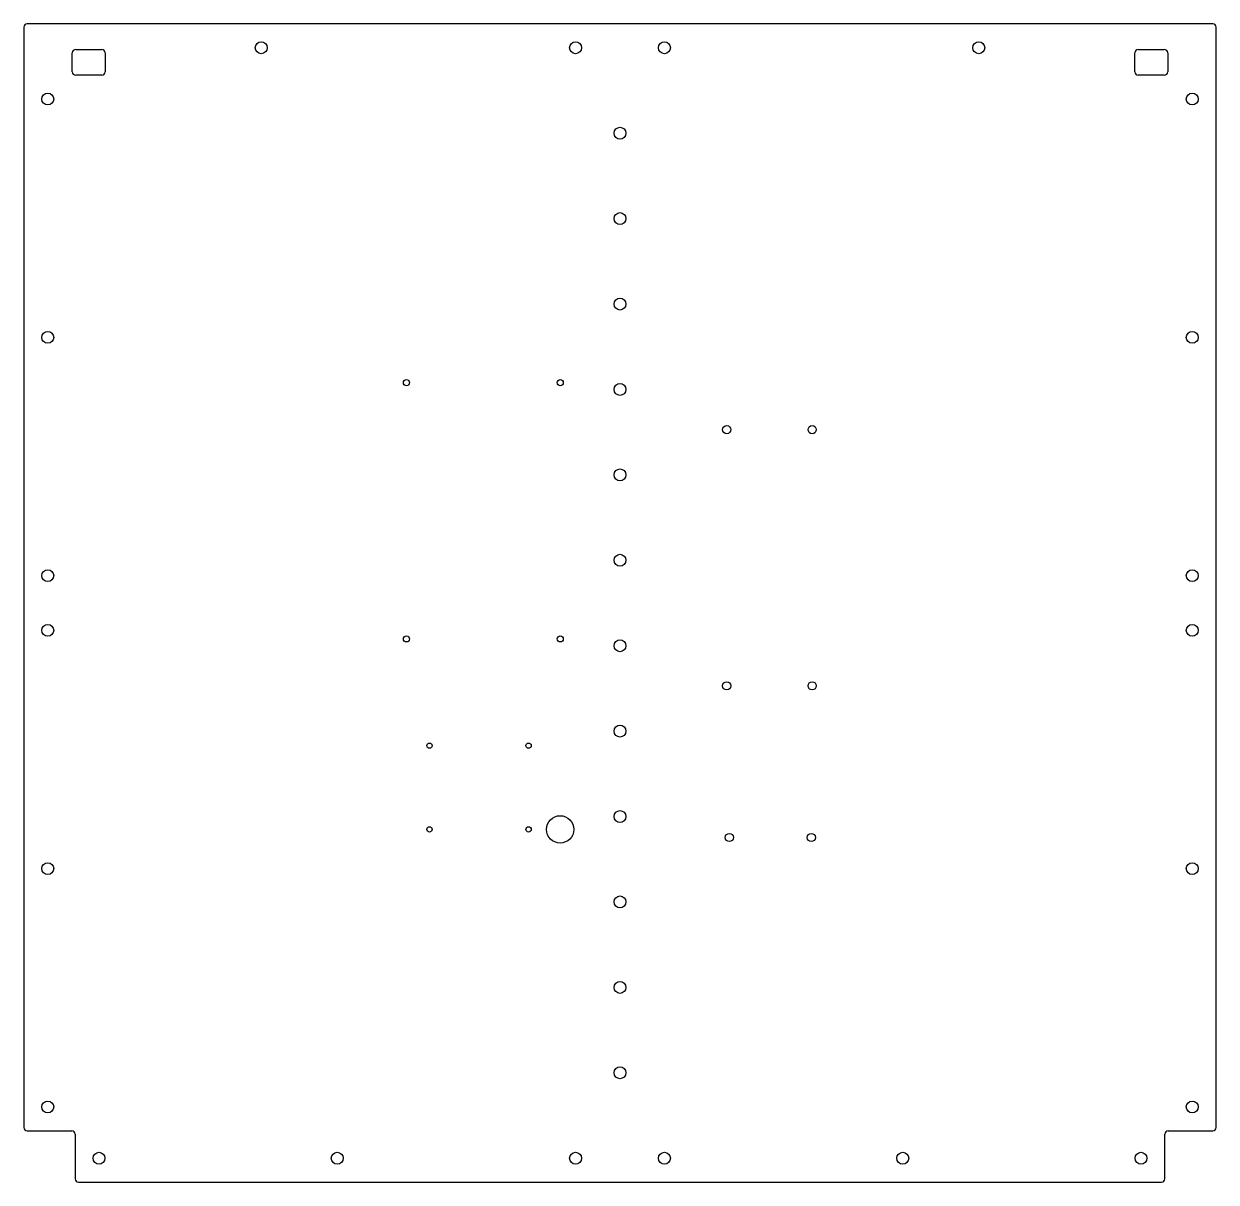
# Model space of a CAD drawing. Header units: millimetres. Extents: x -349 to 349, y -339 to 339.
import ezdxf

# ---------------------------------------------------------------- set-up
doc = ezdxf.new("R2010")
doc.units = ezdxf.units.MM
doc.layers.add('CUTOUTS', color=1, linetype='CONTINUOUS')
doc.layers.add('PERIMETER', color=5, linetype='CONTINUOUS')

msp = doc.modelspace()

# ---------------------------------------------------------------- linework, layer by layer
at = {"layer": 'CUTOUTS'}
for p, q in [((-320.65, 311), (-320.65, 322)), ((-318.65, 324), (-303.35, 324)), ((-301.35, 322), (-301.35, 311)), ((301.35, 311), (301.35, 322)), ((303.35, 324), (318.65, 324)), ((320.65, 322), (320.65, 311)), ((-303.35, 309), (-318.65, 309)), ((318.65, 309), (303.35, 309))]:
    msp.add_line(p, q, dxfattribs=at)
for centre, radius in [((-210, 325), 3.5), ((-26, 325), 3.5), ((26, 325), 3.5), ((210, 325), 3.5), ((-335, 295), 3.5), ((335, 295), 3.5), ((0, 275), 3.5), ((0, 225), 3.5), ((0, 175), 3.5), ((-335, 155.5), 3.5), ((335, 155.5), 3.5), ((-125, 129), 1.8), ((-35, 129), 1.8), ((0, 125), 3.5), ((62.5, 101.5), 2.4), ((112.5, 101.5), 2.4), ((0, 75), 3.5), ((0, 25), 3.5), ((-335, 16), 3.5), ((335, 16), 3.5), ((-335, -16), 3.5), ((335, -16), 3.5), ((-125, -21), 1.8), ((-35, -21), 1.8), ((0, -25), 3.5), ((62.5, -48.5), 2.4), ((112.5, -48.5), 2.4), ((0, -75), 3.5), ((-111.5, -83.5), 1.55), ((-53.5, -83.5), 1.55), ((-35, -132.5), 8), ((0, -125), 3.5), ((-111.5, -132.5), 1.55), ((-53.5, -132.5), 1.55), ((64, -137.25), 2.4), ((112, -137.25), 2.4), ((-335, -155.5), 3.5), ((335, -155.5), 3.5), ((0, -175), 3.5), ((0, -225), 3.5), ((0, -275), 3.5), ((-335, -295), 3.5), ((335, -295), 3.5), ((-305, -325), 3.5), ((-165.5, -325), 3.5), ((-26, -325), 3.5), ((26, -325), 3.5), ((165.5, -325), 3.5), ((305, -325), 3.5)]:
    msp.add_circle(centre, radius, dxfattribs=at)
for centre, start, end in [((-318.65, 322), 90, 180), ((-303.35, 322), 0, 90), ((303.35, 322), 90, 180), ((318.65, 322), 0, 90), ((-318.65, 311), 180, 270), ((-303.35, 311), -90, 0), ((303.35, 311), 180, 270), ((318.65, 311), -90, 0)]:
    msp.add_arc(centre, 2, start, end, dxfattribs=at)
at = {"layer": 'PERIMETER'}
for p, q in [((-349, 337), (-349, -307)), ((347, 339), (-347, 339)), ((349, -307), (349, 337)), ((-347, -309), (-321, -309)), ((-319, -311), (-319, -337)), ((319, -337), (319, -311)), ((321, -309), (347, -309)), ((-317, -339), (317, -339))]:
    msp.add_line(p, q, dxfattribs=at)
for centre, start, end in [((-347, 337), 90, 180), ((347, 337), 0, 90), ((-347, -307), 180, 270), ((347, -307), -90, 0), ((-321, -311), 0, 90), ((321, -311), 90, 180), ((-317, -337), 180, 270), ((317, -337), -90, 0)]:
    msp.add_arc(centre, 2, start, end, dxfattribs=at)

doc.saveas('drawing.dxf')
